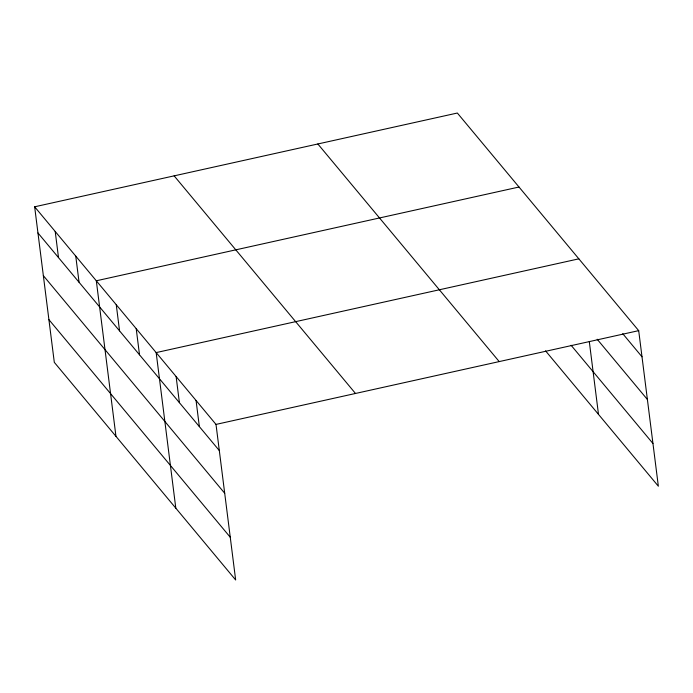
<?xml version="1.0" encoding="UTF-8"?>
<svg xmlns="http://www.w3.org/2000/svg" width="693" height="693" viewBox="0 0 693 693"><rect width="100%" height="100%" fill="white"/><g stroke="black" fill="none" stroke-linecap="round" stroke-linejoin="round"><path stroke-width="1.04" d="M34.65 206.8L216.008 424.411L235.655 579.972L54.305 362.352L34.65 206.8L457.345 113.028L638.695 330.648L658.35 486.2L545.538 350.831M519.005 187.023L96.31 280.786L115.965 436.347M578.854 258.836L156.159 352.598L175.814 508.16M216.008 424.411L638.695 330.648M622.738 333.679L642.004 356.791M597.175 339.241L647.401 399.497M571.093 345.27L652.953 443.494M317.853 143.971L499.211 361.59M174.142 175.857L355.492 393.468M37.95 232.943L219.309 450.554M43.347 275.649L224.705 493.26M48.908 319.646L230.267 537.266M589.31 341.632L598.501 414.388M196.058 400.476L199.359 426.619M176.109 376.533L179.409 402.676M136.209 328.664L139.51 354.807M116.259 304.721L119.56 330.864M75.754 256.124L79.063 282.268M55.206 231.462L58.507 257.605"/></g></svg>
